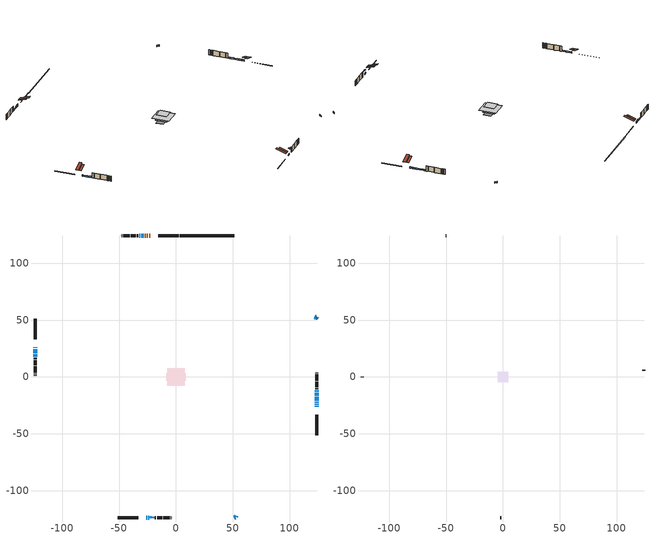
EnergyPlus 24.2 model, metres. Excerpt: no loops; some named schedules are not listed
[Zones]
conditioned space
 floor outside (Floor1 construction): -2.6,-2.6 -2.6,2.6 2.6,2.6 2.6,-2.6 z0.67
 floor adiabatic (Floor3 construction): -5.37,-5.37 -5.37,5.37 5.37,5.37 5.37,-5.37 z0.67
 floor adiabatic (AdiabaticFloorConstruction): -7.72,-7.72 -7.72,7.72 7.72,7.72 7.72,-7.72 z3.11
 floor foundation (Slab1 construction): -8.65,-3.34 -8.65,3.34 8.65,3.34 8.65,-3.34 z0
 wall outside (RimJoist1 construction): 2.49,124 -15.72,124 / -51.36,-124 -33.15,-124 / -124,51.36 -124,33.15 / 124,-51.36 124,-33.15 z0.67:0.97
 wall outside (AdiabaticWallConstruction 1): -22.85,124 -23.71,124 / -24.64,124 -25.55,124 / -26.48,124 -27.49,124 z0.67:2.7
 wall outside (AdiabaticWallConstruction): -124,26.02 -124,25.51 / 124,-26.02 124,-25.34 / -28.42,124 -30.41,124 / -26.02,-124 -25.34,-124 / -124,24.59 -124,20.93 / 124,-24.41 124,-23.62 / 124,-22.7 124,-21.62 / 51.36,-124 51.92,-123.44 / 124,51.36 123.44,51.92 / -31.34,124 -32.26,124 / 124,-20.7 124,-17.3 / -24.41,-124 -23.62,-124 / -124,20 -124,17.83 / 124,-16.37 124,-13.85 / 52.57,-122.79 53.13,-122.23 / 122.79,52.57 122.23,53.13 / 124,-12.92 124,-11.85 z0.67:1.89
 wall outside (Wall1 construction): -33.18,124 -34.35,124 / -18.76,-124 -17.6,-124 / -124,16.9 -124,15.74 / 124,-10.92 124,-9.76 z0.67:5.55
 wall outside (Wall2 construction): -35.28,124 -39.81,124 / -16.67,-124 -12.13,-124 / -124,14.81 -124,10.27 / 124,-8.83 124,-4.3 z0.67:5.55
 wall outside (Wall3 construction): -40.74,124 -46.39,124 / -11.2,-124 -5.55,-124 / -124,9.34 -124,3.69 / 124,-3.37 124,2.29 z0.67:5.55
 wall outside (Wall4 construction): -47.32,124 -47.7,124 / -4.62,-124 -4.24,-124 / -124,2.76 -124,2.38 / 124,3.21 124,3.59 z0.67:5.55
 wall outside (Wall5 construction): -48.63,124 -48.8,124 / -3.31,-124 -3.14,-124 / -124,1.45 -124,1.28 / 124,4.52 124,4.69 z0.67:5.55
 wall foundation (FoundationWall1 construction): 51.36,124 3.42,124 z0:0.67
 window (WindowConstruction 15): -124,26.02 -124,25.51 z0.67:1.89
 window (WindowConstruction 4): 124,-26.02 124,-25.34 z0.67:1.89
 window (WindowConstruction 5): -28.42,124 -30.41,124 z0.67:1.89
 window (WindowConstruction 6): -26.02,-124 -25.34,-124 z0.67:1.89
 window (WindowConstruction 7): -124,24.58 -124,20.93 z0.67:1.89
 window (WindowConstruction 8): 124,-24.41 124,-23.63 z0.67:1.89
 window (WindowConstruction 9): 124,-22.7 124,-21.63 z0.67:1.89
 window (WindowConstruction 10): 51.36,-124 51.92,-123.44 z0.67:1.89
 window (WindowConstruction 11): 124,51.36 123.44,51.92 z0.67:1.89
 window (WindowConstruction 12): -31.34,124 -32.26,124 z0.67:1.89
 window (WindowConstruction 16): 124,-20.7 124,-17.3 z0.67:1.89
 window (WindowConstruction 13): -24.41,-124 -23.63,-124 z0.67:1.89
 window (WindowConstruction 14): -124,20 -124,17.83 z0.67:1.89
 window (WindowConstruction): 124,-16.37 124,-13.85 z0.67:1.89
 window (WindowConstruction 1): 52.57,-122.79 53.13,-122.23 z0.67:1.89
 window (WindowConstruction 2): 122.79,52.57 122.23,53.13 z0.67:1.89
 window (WindowConstruction 3): 124,-12.92 124,-11.85 z0.67:1.89
 door (Door): -22.85,124 -23.71,124 z0.67:2.7
 door (Door 1): -24.64,124 -25.55,124 z0.67:2.7
 door (Door 2): -26.48,124 -27.49,124 z0.67:2.7
 ceiling adiabatic (AdiabaticFloorConstruction): 7.72,-7.72 7.72,7.72 -7.72,7.72 -7.72,-7.72 z3.11
 roof outside (Roof2 construction): -21.92,124,5.55 -21.92,116.56,8.03 -19.96,116.56,8.03 -19.96,124,5.55; -26.95,-124,5.55 -26.95,-116.56,8.03 -28.91,-116.56,8.03 -28.91,-124,5.55; -124,26.95,5.55 -116.56,26.95,8.03 -116.56,28.91,8.03 -124,28.91,5.55; 124,-26.95,5.55 116.56,-26.95,8.03 116.56,-28.91,8.03 124,-28.91,5.55
 roof outside (AdiabaticRoofConstruction): -21.48,-124,5.55 -21.48,-122.84,5.93 -22.7,-122.84,5.93 -22.7,-124,5.55; -19.69,-124,5.55 -19.69,-123.18,5.82 -20.55,-123.18,5.82 -20.55,-124,5.55
 skylight (SkylightConstruction): -21.48,-124,5.55 -21.48,-122.84,5.93 -22.7,-122.84,5.93 -22.7,-124,5.55
 skylight (SkylightConstruction 1): -19.69,-124,5.55 -19.69,-123.18,5.82 -20.55,-123.18,5.82 -20.55,-124,5.55
attic - vented
 floor to conditioned space (Floor2 construction Reversed): -4.64,-4.64 -4.64,4.64 4.64,4.64 4.64,-4.64 z5.55
 wall outside (Wall6 construction): -49.73,124 -50.43,124 / -2.21,-124 -1.51,-124 / -124,0.35 -124,-0.35 / 124,5.62 124,6.33 z0.67:5.55
 roof outside (Roof1 construction): -19.04,124,5.55 -19.04,114.96,8.56 -16.65,114.96,8.56 -16.65,124,5.55; -29.84,-124,5.55 -29.84,-114.96,8.56 -32.22,-114.96,8.56 -32.22,-124,5.55; -124,29.84,5.55 -114.96,29.84,8.56 -114.96,32.22,8.56 -124,32.22,5.55; 124,-29.84,5.55 114.96,-29.84,8.56 114.96,-32.22,8.56 124,-32.22,5.55
[Building]
Building 1: Terrain=Suburbs
[Site:Location]
Summerland CS_BC: Latitude {deg}=49.56; Longitude {deg}=-119.65; Time Zone {hr}=-8; Elevation {m}=454; Keep Site Location Information=Yes
[Site:GroundTemperature:Shallow]
5.06956, 3.19416, 3.04397, 3.93394, 7.50669, 11.0628, 14.1458, 16.0987, 16.2646, 14.6762, 11.6719, 8.22487
[Site:WaterMainsTemperature]
Calculation Method=Schedule; Temperature Schedule=mains temperature schedule
[Material] Roughness=Rough; Thermal Absorptance=0.9
Name | Thickness {m} | Conductivity {W/m-K} | Density {kg/m3} | Specific Heat {J/kg-K} | Solar Absorptance | Visible Absorptance
asphalt or fiberglass shingles | 0.00635 | 0.162714 | 1121.4 | 1465.45 | 0.4 | 0.4
asphalt or fiberglass shingles 1 | 0.00635 | 0.162714 | 1121.4 | 1465.45 | 0.7 | 0.7
ceiling loosefill ins | 0.169333 | 0.0480833 | 16.02 | 1046.75 | 0.7 | 0.7
ceiling stud and cavity | 0.1397 | 0.445707 | 65.682 | 1177.47 | 0.7 | 0.7
concrete 4.0 in. | 0.1016 | 1.803125 | 2242.8 | 837.4 | 0.7 | 0.7
concrete 8.0 in. | 0.2032 | 1.803125 | 2242.8 | 837.4 | 0.7 | 0.7
door material | 0.04445 | 0.0451087 | 512.64 | 1214.23 | 0.7 | 0.7
door material 1 | 0.04445 | 0.053851 | 512.64 | 1214.23 | 0.7 | 0.7
exterior vertical ins | 0.0299498 | 0.029427 | 32.04 | 1214.23 | 0.7 | 0.7
floor covering | 0.0127 | 0.0433444 | 54.468 | 1339.84 | 0.6 | 0.6
floor covering 1 | 0.0127 | 9.015625 | 54.468 | 1339.84 | 0.6 | 0.6
floor rigid ins; rim joist rigid ins; roof rigid ins; wall rigid ins | 0.051816 | 0.029427 | 32.04 | 1214.23 | 0.7 | 0.7
floor rigid ins 1; roof rigid ins 1; wall rigid ins 1 | 0.512978 | 0.029427 | 32.04 | 1214.23 | 0.7 | 0.7
floor stud and cavity | 0.1397 | 0.094203 | 92.3553 | 1139.71 | 0.7 | 0.7
floor stud and cavity 1 | 0.0889 | 0.340671 | 50.32683 | 1063.81 | 0.7 | 0.7
floor stud and cavity 2 | 0.1397 | 1.75129 | 37.0049 | 1207.88 | 0.7 | 0.7
furniture material conditioned space 1 | 0.1524 | 0.115458 | 640.8 | 1214.23 | 0.6 | 0.6
gypsum board | 0.0127 | 0.160291 | 801 | 837.4 | 0.6 | 0.6
gypsum board 1 | 0.0127 | 0.160291 | 801 | 837.4 | 0.7 | 0.7
osb sheathing 0.5 in. | 0.0127 | 0.115458 | 512.64 | 1214.23 | 0.7 | 0.7
osb sheathing 0.75 in. | 0.01905 | 0.115458 | 512.64 | 1214.23 | 0.7 | 0.7
osb sheathing 2.0 in. | 0.0508 | 0.115458 | 512.64 | 1214.23 | 0.7 | 0.7
rim joist stud and cavity | 0.0508 | 0.0449671 | 125.044 | 1163.47 | 0.6 | 0.6
roof stud and cavity | 0.2032 | 0.17001 | 78.34581 | 1123.46 | 0.7 | 0.7
roof stud and cavity 1 | 0.18415 | 1.78685 | 37.0049 | 1207.88 | 0.6 | 0.6
slab rigid ins | 0.0326441 | 0.029427 | 32.04 | 1214.23 | 0.7 | 0.7
wall stud and cavity | 0.1397 | 0.245635 | 139.0536 | 1170.24 | 0.7 | 0.7
wall stud and cavity 1 | 0.1397 | 0.231312 | 139.0536 | 1170.24 | 0.7 | 0.7
wall stud and cavity 2 | 0.1397 | 0.232668 | 139.0536 | 1170.24 | 0.7 | 0.7
wall stud and cavity 3 | 0.1397 | 0.666759 | 139.0536 | 1170.24 | 0.7 | 0.7
wall stud and cavity 4 | 0.1397 | 0.0774032 | 139.0536 | 1170.24 | 0.7 | 0.7
wall stud and cavity 5 | 0.0889 | 6.9971 | 50.32683 | 1063.81 | 0.6 | 0.6
wall stud and cavity 6 | 0.0889 | 0.380278 | 52.3479 | 1209.89 | 0.7 | 0.7
wall stud and cavity 7 | 0.0889 | 0.391764 | 83.0341 | 1211.67 | 0.7 | 0.7
wood siding | 0.0254 | 0.102417 | 544.68 | 1172.36 | 0.4 | 0.4
wood siding 1 | 0.00254 | 0.102417 | 544.68 | 1172.36 | 0.4 | 0.4
wood siding 2; wood siding 3; wood siding 4 | 0.0254 | 0.102417 | 544.68 | 1172.36 | 0.7 | 0.7
[WindowMaterial:SimpleGlazingSystem]
Name | U-Factor {W/m2-K} | Solar Heat Gain Coefficient
SkylightMaterial | 2.62375 | 0.6661
SkylightMaterial 1 | 2.64368 | 0.6208
WindowMaterial | 2.91792 | 0.59
WindowMaterial 1 | 2.94461 | 0.64
WindowMaterial 2 | 2.92644 | 0.66
WindowMaterial 3 | 2.95142 | 0.64
WindowMaterial 4 | 2.93609 | 0.65
WindowMaterial 5 | 2.87818 | 0.7
WindowMaterial 6 | 2.97868 | 0.61
WindowMaterial 7 | 2.89578 | 0.69
WindowMaterial 8 | 3.95984 | 0.6
WindowMaterial 9 | 3.56238 | 0.66
[Construction]
AdiabaticFloorConstruction: floor stud and cavity 2, floor rigid ins 1, osb sheathing 0.75 in., floor covering
AdiabaticRoofConstruction: asphalt or fiberglass shingles 1, roof rigid ins 1, osb sheathing 0.75 in., roof stud and cavity 1
AdiabaticWallConstruction: wood siding 3, wall rigid ins 1, wall stud and cavity 6, gypsum board
AdiabaticWallConstruction 1: wood siding 4, wall rigid ins 1, wall stud and cavity 6, gypsum board
Door; Door 2: door material
Door 1: door material 1
Floor1 construction: floor stud and cavity, floor rigid ins, osb sheathing 0.75 in., floor covering
Floor2 construction Reversed: gypsum board, ceiling stud and cavity, ceiling loosefill ins
Floor3 construction: floor stud and cavity 1, floor covering 1
FoundationWall1 construction: concrete 8.0 in., gypsum board 1
furniture construction conditioned space 1: furniture material conditioned space 1
PartitionWallConstruction: gypsum board, wall stud and cavity 7, gypsum board
RimJoist1 construction: wood siding 2, rim joist rigid ins, osb sheathing 2.0 in., rim joist stud and cavity
Roof1 construction: asphalt or fiberglass shingles
Roof2 construction: asphalt or fiberglass shingles, roof rigid ins, osb sheathing 0.75 in., roof stud and cavity, gypsum board
SkylightConstruction: SkylightMaterial
SkylightConstruction 1: SkylightMaterial 1
Slab1 construction: slab rigid ins, concrete 4.0 in.
Wall1 construction: wood siding, wall rigid ins, osb sheathing 0.5 in., wall stud and cavity, gypsum board
Wall2 construction: wood siding, wall rigid ins, osb sheathing 0.5 in., wall stud and cavity 1, gypsum board
Wall3 construction: wood siding, wall rigid ins, osb sheathing 0.5 in., wall stud and cavity 2, gypsum board
Wall4 construction: wood siding, wall rigid ins, osb sheathing 0.5 in., wall stud and cavity 3, gypsum board
Wall5 construction: wood siding, osb sheathing 0.5 in., wall stud and cavity 4, gypsum board
Wall6 construction: wood siding 1, wall stud and cavity 5
WindowConstruction: WindowMaterial
WindowConstruction 1; WindowConstruction 10; WindowConstruction 11; WindowConstruction 13; WindowConstruction 2; WindowConstruction 8: WindowMaterial 1
WindowConstruction 12: WindowMaterial 6
WindowConstruction 14: WindowMaterial 7
WindowConstruction 15: WindowMaterial 8
WindowConstruction 16: WindowMaterial 9
WindowConstruction 3; WindowConstruction 9: WindowMaterial 2
WindowConstruction 4; WindowConstruction 6: WindowMaterial 3
WindowConstruction 5: WindowMaterial 4
WindowConstruction 7: WindowMaterial 5
[Zone] Multiplier=1; Part of Total Floor Area=Yes
Name | Volume {m3}
attic - vented | 43.731
conditioned space | 727.7
[Space]
Name | Zone | Volume {m3}
attic - vented 1 | attic - vented | 43.731
conditioned space 1 | conditioned space | 727.7
[ZoneInfiltration:EffectiveLeakageArea]
infil attic - vented 1: Zone or Space=attic - vented 1; Schedule=Always On Discrete; Effective Air Leakage Area {cm2}=4131.38; Stack Coefficient=0.000548718; Wind Coefficient=1.58269e-05
[ZoneMixing]
whole house fan mix: Zone or Space=attic - vented; Schedule=Always On Continuous; Design Flow Rate Calculation Method=Flow/Zone; Design Flow Rate {m3/s}=0; Source Zone or Space=conditioned space
[SurfaceProperty:ExposedFoundationPerimeter]
Slab1: Exposed Perimeter Calculation Method=TotalExposedPerimeter; Total Exposed Perimeter {m}=47.946
[InternalMass] Zone or ZoneList=conditioned space; Space or SpaceList=conditioned space 1
Name | Construction | Surface Area {m2}
furniture mass conditioned space 1 | furniture construction conditioned space 1 | 198.616
partition wall mass | PartitionWallConstruction | 381
[Lights]
interior lighting: Zone or ZoneList or Space or SpaceList=conditioned space 1; Schedule=interior lighting schedule; Design Level Calculation Method=LightingLevel; Lighting Level {W}=343.2; Return Air Fraction=0; Fraction Radiant=0.6; Fraction Visible=0.2; Fraction Replaceable=1
[People]
occupants: Zone or ZoneList or Space or SpaceList=conditioned space 1; Number of People Schedule=occupants schedule; Number of People Calculation Method=People; Number of People=3; Fraction Radiant=0.314171; Sensible Heat Fraction=0.56303; Activity Level Schedule=occupants activity schedule; Carbon Dioxide Generation Rate {m3/s-W}=0; Enable ASHRAE 55 Comfort Warnings=No; Mean Radiant Temperature Calculation Type=EnclosureAveraged
[ElectricEquipment] Zone or ZoneList or Space or SpaceList=conditioned space 1; Design Level Calculation Method=EquipmentLevel
Name | Schedule | Design Level {W} | Fraction Latent | Fraction Radiant | Fraction Lost
clothes dryer | clothes dryer schedule | 140.772 | 0.015 | 0.081 | 0.85
clothes washer | clothes washer schedule | 32.1985 | 0.03 | 0.162 | 0.7
cooking range | cooking range schedule | 215.147 | 0.08 | 0.432 | 0.2
dishwasher | dishwasher schedule | 66.8632 | 0.3 | 0.18 | 0.4
fridge | fridge schedule | 72.9452 | 0 | 0.6 | 0
mech vent bath fan 0 | mech vent bath fan 0 schedule | 50.2 | 0 | 0 | 1
mech vent bath fan 1 | mech vent bath fan 1 schedule | 50.2 | 0 | 0 | 1
mech vent house fan | mech vent house fan schedule | 0 | 0 | 0 | 1
mech vent house fan cfis | mech vent house fan cfis schedule | 0 | 0 | 0 | 0
mech vent range fan 0 | mech vent range fan 0 schedule | 57 | 0 | 0 | 1
misc plug loads | misc plug loads schedule | 494.7 | 0.045 | 0.513 | 0.1
whole house fan | Always On Discrete | 0 | 0 | 0 | 1
[OtherEquipment] Zone or ZoneList or Space or SpaceList=conditioned space 1; Design Level Calculation Method=EquipmentLevel
Name | Fuel Type | Schedule | Design Level {W} | Fraction Latent | Fraction Radiant | Fraction Lost
clothes dryer 1 | Electricity | clothes dryer schedule | 0 | 0.015 | 0.081 | 0.85
cooking range 1 | Electricity | cooking range schedule | 0 | 0.08 | 0.432 | 0.2
general water use latent | None | general water use schedule | 62.594 | 1 | 0 | 0
general water use sensible | None | general water use schedule | -61.6891 | 0 | 0.6 | 0
mech vent house fan latent load | None | Always On Discrete | 0 | 1 | 0 | 0
mech vent house fan sensible load | None | Always On Discrete | 0 | 0 | 0 | 0
water heater energy adjustment1 | NaturalGas | Always On Discrete | 0.01 | 0 | 0 | 1
[ZoneInfiltration:DesignFlowRate] Zone or ZoneList or Space or SpaceList=conditioned space 1; Schedule=Always On Discrete; Design Flow Rate Calculation Method=Flow/Zone; Design Flow Rate {m3/s}=0
infil flow; natural vent flow; whole house fan flow
[Foundation:Kiva]
Foundation Kiva 1: Initial Indoor Air Temperature {C}=18; Wall Height Above Grade {m}=0.670011; Wall Depth Below Slab {m}=0.2032; Custom Block Material Name 1=exterior vertical ins; Custom Block Depth 1 {m}=0.670011; Custom Block X Position 1 {m}=0.2159; Custom Block Z Position 1 {m}=0
[Foundation:Kiva:Settings]
Soil Conductivity {W/m-K}=0.849921; Soil Density {kg/m3}=1842.3; Soil Specific Heat {J/kg-K}=418.7; Ground Solar Absorptivity=0.9; Ground Thermal Absorptivity=0.9; Ground Surface Roughness {m}=0.03; Far-Field Width {m}=40; Deep-Ground Boundary Condition=ZeroFlux; Deep-Ground Depth {m}=40; Minimum Cell Dimension {m}=0.2; Maximum Cell Growth Coefficient=3; Simulation Timestep=Timestep
[Exterior:Lights]
exterior lighting: Schedule=exterior lighting schedule; Design Level {W}=75.6
[Schedule:Constant]
Name | Hourly Value
Always On Continuous; mech vent house fan schedule; mech vent house fan cfis schedule; Always On Discrete | 1
occupants activity schedule | 117.228
fridge schedule | 0
[Schedule:Week:Daily]
interior lighting schedule Week Rule - Jan1-Jan27: interior lighting schedule day, interior lighting schedule day, interior lighting schedule day, interior lighting schedule day, interior lighting schedule day, interior lighting schedule day, interior lighting schedule day, interior lighting schedule default day, interior lighting schedule default day, interior lighting schedule default day, interior lighting schedule default day, interior lighting schedule default day
interior lighting schedule Week Rule - Jan28-Feb3: interior lighting schedule day, interior lighting schedule day, interior lighting schedule day, interior lighting schedule day, interior lighting schedule day 1, interior lighting schedule day 1, interior lighting schedule day 1, interior lighting schedule default day, interior lighting schedule default day, interior lighting schedule default day, interior lighting schedule default day, interior lighting schedule default day
interior lighting schedule Week Rule - Feb4-Feb24: interior lighting schedule day 1, interior lighting schedule day 1, interior lighting schedule day 1, interior lighting schedule day 1, interior lighting schedule day 1, interior lighting schedule day 1, interior lighting schedule day 1, interior lighting schedule default day, interior lighting schedule default day, interior lighting schedule default day, interior lighting schedule default day, interior lighting schedule default day
interior lighting schedule Week Rule - Feb25-Mar3: interior lighting schedule day 1, interior lighting schedule day 1, interior lighting schedule day 1, interior lighting schedule day 1, interior lighting schedule day 2, interior lighting schedule day 2, interior lighting schedule day 2, interior lighting schedule default day, interior lighting schedule default day, interior lighting schedule default day, interior lighting schedule default day, interior lighting schedule default day
interior lighting schedule Week Rule - Mar4-Mar31: interior lighting schedule day 2, interior lighting schedule day 2, interior lighting schedule day 2, interior lighting schedule day 2, interior lighting schedule day 2, interior lighting schedule day 2, interior lighting schedule day 2, interior lighting schedule default day, interior lighting schedule default day, interior lighting schedule default day, interior lighting schedule default day, interior lighting schedule default day
interior lighting schedule Week Rule - Apr1-Apr28: interior lighting schedule day 3, interior lighting schedule day 3, interior lighting schedule day 3, interior lighting schedule day 3, interior lighting schedule day 3, interior lighting schedule day 3, interior lighting schedule day 3, interior lighting schedule default day, interior lighting schedule default day, interior lighting schedule default day, interior lighting schedule default day, interior lighting schedule default day
interior lighting schedule Week Rule - Apr29-May5: interior lighting schedule day 3, interior lighting schedule day 3, interior lighting schedule day 4, interior lighting schedule day 4, interior lighting schedule day 4, interior lighting schedule day 4, interior lighting schedule day 4, interior lighting schedule default day, interior lighting schedule default day, interior lighting schedule default day, interior lighting schedule default day, interior lighting schedule default day
interior lighting schedule Week Rule - May6-May26: interior lighting schedule day 4, interior lighting schedule day 4, interior lighting schedule day 4, interior lighting schedule day 4, interior lighting schedule day 4, interior lighting schedule day 4, interior lighting schedule day 4, interior lighting schedule default day, interior lighting schedule default day, interior lighting schedule default day, interior lighting schedule default day, interior lighting schedule default day
interior lighting schedule Week Rule - May27-Jun2: interior lighting schedule day 4, interior lighting schedule day 4, interior lighting schedule day 4, interior lighting schedule day 4, interior lighting schedule day 4, interior lighting schedule day 5, interior lighting schedule day 5, interior lighting schedule default day, interior lighting schedule default day, interior lighting schedule default day, interior lighting schedule default day, interior lighting schedule default day
interior lighting schedule Week Rule - Jun3-Jun30: interior lighting schedule day 5, interior lighting schedule day 5, interior lighting schedule day 5, interior lighting schedule day 5, interior lighting schedule day 5, interior lighting schedule day 5, interior lighting schedule day 5, interior lighting schedule default day, interior lighting schedule default day, interior lighting schedule default day, interior lighting schedule default day, interior lighting schedule default day
interior lighting schedule Week Rule - Jul1-Jul28: interior lighting schedule day 6, interior lighting schedule day 6, interior lighting schedule day 6, interior lighting schedule day 6, interior lighting schedule day 6, interior lighting schedule day 6, interior lighting schedule day 6, interior lighting schedule default day, interior lighting schedule default day, interior lighting schedule default day, interior lighting schedule default day, interior lighting schedule default day
interior lighting schedule Week Rule - Jul29-Aug4: interior lighting schedule day 6, interior lighting schedule day 6, interior lighting schedule day 6, interior lighting schedule day 7, interior lighting schedule day 7, interior lighting schedule day 7, interior lighting schedule day 7, interior lighting schedule default day, interior lighting schedule default day, interior lighting schedule default day, interior lighting schedule default day, interior lighting schedule default day
interior lighting schedule Week Rule - Aug5-Aug25: interior lighting schedule day 7, interior lighting schedule day 7, interior lighting schedule day 7, interior lighting schedule day 7, interior lighting schedule day 7, interior lighting schedule day 7, interior lighting schedule day 7, interior lighting schedule default day, interior lighting schedule default day, interior lighting schedule default day, interior lighting schedule default day, interior lighting schedule default day
interior lighting schedule Week Rule - Aug26-Sep1: interior lighting schedule day 7, interior lighting schedule day 7, interior lighting schedule day 7, interior lighting schedule day 7, interior lighting schedule day 7, interior lighting schedule day 7, interior lighting schedule day 8, interior lighting schedule default day, interior lighting schedule default day, interior lighting schedule default day, interior lighting schedule default day, interior lighting schedule default day
interior lighting schedule Week Rule - Sep2-Sep29: interior lighting schedule day 8, interior lighting schedule day 8, interior lighting schedule day 8, interior lighting schedule day 8, interior lighting schedule day 8, interior lighting schedule day 8, interior lighting schedule day 8, interior lighting schedule default day, interior lighting schedule default day, interior lighting schedule default day, interior lighting schedule default day, interior lighting schedule default day
interior lighting schedule Week Rule - Sep30-Oct6: interior lighting schedule day 8, interior lighting schedule day 9, interior lighting schedule day 9, interior lighting schedule day 9, interior lighting schedule day 9, interior lighting schedule day 9, interior lighting schedule day 9, interior lighting schedule default day, interior lighting schedule default day, interior lighting schedule default day, interior lighting schedule default day, interior lighting schedule default day
interior lighting schedule Week Rule - Oct7-Oct27: interior lighting schedule day 9, interior lighting schedule day 9, interior lighting schedule day 9, interior lighting schedule day 9, interior lighting schedule day 9, interior lighting schedule day 9, interior lighting schedule day 9, interior lighting schedule default day, interior lighting schedule default day, interior lighting schedule default day, interior lighting schedule default day, interior lighting schedule default day
interior lighting schedule Week Rule - Oct28-Nov3: interior lighting schedule day 9, interior lighting schedule day 9, interior lighting schedule day 9, interior lighting schedule day 9, interior lighting schedule day 10, interior lighting schedule day 10, interior lighting schedule day 10, interior lighting schedule default day, interior lighting schedule default day, interior lighting schedule default day, interior lighting schedule default day, interior lighting schedule default day
interior lighting schedule Week Rule - Nov4-Nov24: interior lighting schedule day 10, interior lighting schedule day 10, interior lighting schedule day 10, interior lighting schedule day 10, interior lighting schedule day 10, interior lighting schedule day 10, interior lighting schedule day 10, interior lighting schedule default day, interior lighting schedule default day, interior lighting schedule default day, interior lighting schedule default day, interior lighting schedule default day
interior lighting schedule Week Rule - Nov25-Dec1: interior lighting schedule day 10, interior lighting schedule day 10, interior lighting schedule day 10, interior lighting schedule day 10, interior lighting schedule day 10, interior lighting schedule day 10, interior lighting schedule day 11, interior lighting schedule default day, interior lighting schedule default day, interior lighting schedule default day, interior lighting schedule default day, interior lighting schedule default day
interior lighting schedule Week Rule - Dec2-Dec31: interior lighting schedule day 11, interior lighting schedule day 11, interior lighting schedule day 11, interior lighting schedule day 11, interior lighting schedule day 11, interior lighting schedule day 11, interior lighting schedule day 11, interior lighting schedule default day, interior lighting schedule default day, interior lighting schedule default day, interior lighting schedule default day, interior lighting schedule default day
occupants schedule Week Rule - Jan1-Dec31: occupants schedule day, occupants schedule day, occupants schedule day, occupants schedule day, occupants schedule day, occupants schedule day, occupants schedule day, occupants schedule default day, occupants schedule default day, occupants schedule default day, occupants schedule default day, occupants schedule default day
clothes dryer schedule Week Rule - Jan1-Dec31: clothes dryer schedule day, clothes dryer schedule day, clothes dryer schedule day, clothes dryer schedule day, clothes dryer schedule day, clothes dryer schedule day, clothes dryer schedule day, clothes dryer schedule default day, clothes dryer schedule default day, clothes dryer schedule default day, clothes dryer schedule default day, clothes dryer schedule default day
clothes washer schedule Week Rule - Jan1-Dec31: clothes washer schedule day, clothes washer schedule day, clothes washer schedule day, clothes washer schedule day, clothes washer schedule day, clothes washer schedule day, clothes washer schedule day, clothes washer schedule default day, clothes washer schedule default day, clothes washer schedule default day, clothes washer schedule default day, clothes washer schedule default day
cooking range schedule Week Rule - Jan1-Dec31: cooking range schedule day, cooking range schedule day, cooking range schedule day, cooking range schedule day, cooking range schedule day, cooking range schedule day, cooking range schedule day, cooking range schedule default day, cooking range schedule default day, cooking range schedule default day, cooking range schedule default day, cooking range schedule default day
dishwasher schedule Week Rule - Jan1-Dec31: dishwasher schedule day, dishwasher schedule day, dishwasher schedule day, dishwasher schedule day, dishwasher schedule day, dishwasher schedule day, dishwasher schedule day, dishwasher schedule default day, dishwasher schedule default day, dishwasher schedule default day, dishwasher schedule default day, dishwasher schedule default day
mech vent bath fan 0 schedule Week Rule - Jan1-Dec31: mech vent bath fan 0 schedule day, mech vent bath fan 0 schedule day, mech vent bath fan 0 schedule day, mech vent bath fan 0 schedule day, mech vent bath fan 0 schedule day, mech vent bath fan 0 schedule day, mech vent bath fan 0 schedule day, mech vent bath fan 0 schedule default day, mech vent bath fan 0 schedule default day, mech vent bath fan 0 schedule default day, mech vent bath fan 0 schedule default day, mech vent bath fan 0 schedule default day
mech vent bath fan 1 schedule Week Rule - Jan1-Dec31: mech vent bath fan 1 schedule day, mech vent bath fan 1 schedule day, mech vent bath fan 1 schedule day, mech vent bath fan 1 schedule day, mech vent bath fan 1 schedule day, mech vent bath fan 1 schedule day, mech vent bath fan 1 schedule day, mech vent bath fan 1 schedule default day, mech vent bath fan 1 schedule default day, mech vent bath fan 1 schedule default day, mech vent bath fan 1 schedule default day, mech vent bath fan 1 schedule default day
mech vent range fan 0 schedule Week Rule - Jan1-Dec31: mech vent range fan 0 schedule day, mech vent range fan 0 schedule day, mech vent range fan 0 schedule day, mech vent range fan 0 schedule day, mech vent range fan 0 schedule day, mech vent range fan 0 schedule day, mech vent range fan 0 schedule day, mech vent range fan 0 schedule default day, mech vent range fan 0 schedule default day, mech vent range fan 0 schedule default day, mech vent range fan 0 schedule default day, mech vent range fan 0 schedule default day
misc plug loads schedule Week Rule - Jan1-Dec31: misc plug loads schedule day, misc plug loads schedule day, misc plug loads schedule day, misc plug loads schedule day, misc plug loads schedule day, misc plug loads schedule day, misc plug loads schedule day, misc plug loads schedule default day, misc plug loads schedule default day, misc plug loads schedule default day, misc plug loads schedule default day, misc plug loads schedule default day
general water use schedule Week Rule - Jan1-Dec31: general water use schedule day, general water use schedule day, general water use schedule day, general water use schedule day, general water use schedule day, general water use schedule day, general water use schedule day, general water use schedule default day, general water use schedule default day, general water use schedule default day, general water use schedule default day, general water use schedule default day
exterior lighting schedule Week Rule - Jan1-Jan27: exterior lighting schedule day, exterior lighting schedule day, exterior lighting schedule day, exterior lighting schedule day, exterior lighting schedule day, exterior lighting schedule day, exterior lighting schedule day, exterior lighting schedule default day, exterior lighting schedule default day, exterior lighting schedule default day, exterior lighting schedule default day, exterior lighting schedule default day
exterior lighting schedule Week Rule - Jan28-Feb3: exterior lighting schedule day, exterior lighting schedule day, exterior lighting schedule day, exterior lighting schedule day, exterior lighting schedule day 1, exterior lighting schedule day 1, exterior lighting schedule day 1, exterior lighting schedule default day, exterior lighting schedule default day, exterior lighting schedule default day, exterior lighting schedule default day, exterior lighting schedule default day
exterior lighting schedule Week Rule - Feb4-Feb24: exterior lighting schedule day 1, exterior lighting schedule day 1, exterior lighting schedule day 1, exterior lighting schedule day 1, exterior lighting schedule day 1, exterior lighting schedule day 1, exterior lighting schedule day 1, exterior lighting schedule default day, exterior lighting schedule default day, exterior lighting schedule default day, exterior lighting schedule default day, exterior lighting schedule default day
exterior lighting schedule Week Rule - Feb25-Mar3: exterior lighting schedule day 1, exterior lighting schedule day 1, exterior lighting schedule day 1, exterior lighting schedule day 1, exterior lighting schedule day 2, exterior lighting schedule day 2, exterior lighting schedule day 2, exterior lighting schedule default day, exterior lighting schedule default day, exterior lighting schedule default day, exterior lighting schedule default day, exterior lighting schedule default day
exterior lighting schedule Week Rule - Mar4-Mar31: exterior lighting schedule day 2, exterior lighting schedule day 2, exterior lighting schedule day 2, exterior lighting schedule day 2, exterior lighting schedule day 2, exterior lighting schedule day 2, exterior lighting schedule day 2, exterior lighting schedule default day, exterior lighting schedule default day, exterior lighting schedule default day, exterior lighting schedule default day, exterior lighting schedule default day
exterior lighting schedule Week Rule - Apr1-Apr28: exterior lighting schedule day 3, exterior lighting schedule day 3, exterior lighting schedule day 3, exterior lighting schedule day 3, exterior lighting schedule day 3, exterior lighting schedule day 3, exterior lighting schedule day 3, exterior lighting schedule default day, exterior lighting schedule default day, exterior lighting schedule default day, exterior lighting schedule default day, exterior lighting schedule default day
exterior lighting schedule Week Rule - Apr29-May5: exterior lighting schedule day 3, exterior lighting schedule day 3, exterior lighting schedule day 4, exterior lighting schedule day 4, exterior lighting schedule day 4, exterior lighting schedule day 4, exterior lighting schedule day 4, exterior lighting schedule default day, exterior lighting schedule default day, exterior lighting schedule default day, exterior lighting schedule default day, exterior lighting schedule default day
exterior lighting schedule Week Rule - May6-May26: exterior lighting schedule day 4, exterior lighting schedule day 4, exterior lighting schedule day 4, exterior lighting schedule day 4, exterior lighting schedule day 4, exterior lighting schedule day 4, exterior lighting schedule day 4, exterior lighting schedule default day, exterior lighting schedule default day, exterior lighting schedule default day, exterior lighting schedule default day, exterior lighting schedule default day
exterior lighting schedule Week Rule - May27-Jun2: exterior lighting schedule day 4, exterior lighting schedule day 4, exterior lighting schedule day 4, exterior lighting schedule day 4, exterior lighting schedule day 4, exterior lighting schedule day 5, exterior lighting schedule day 5, exterior lighting schedule default day, exterior lighting schedule default day, exterior lighting schedule default day, exterior lighting schedule default day, exterior lighting schedule default day
[Schedule:Year]
interior lighting schedule: interior lighting schedule Week Rule - Jan1-Jan27, 1, 1, 1, 27, interior lighting schedule Week Rule - Jan28-Feb3, 1, 28, 2, 3, interior lighting schedule Week Rule - Feb4-Feb24, 2, 4, 2, 24, interior lighting schedule Week Rule - Feb25-Mar3, 2, 25, 3, 3, interior lighting schedule Week Rule - Mar4-Mar31, 3, 4, 3, 31, interior lighting schedule Week Rule - Apr1-Apr28, 4, 1, 4, 28, interior lighting schedule Week Rule - Apr29-May5, 4, 29, 5, 5, interior lighting schedule Week Rule - May6-May26, 5, 6, 5, 26, interior lighting schedule Week Rule - May27-Jun2, 5, 27, 6, 2, interior lighting schedule Week Rule - Jun3-Jun30, 6, 3, 6, 30, interior lighting schedule Week Rule - Jul1-Jul28, 7, 1, 7, 28, interior lighting schedule Week Rule - Jul29-Aug4, 7, 29, 8, 4, interior lighting schedule Week Rule - Aug5-Aug25, 8, 5, 8, 25, interior lighting schedule Week Rule - Aug26-Sep1, 8, 26, 9, 1, interior lighting schedule Week Rule - Sep2-Sep29, 9, 2, 9, 29, interior lighting schedule Week Rule - Sep30-Oct6, 9, 30, 10, 6, interior lighting schedule Week Rule - Oct7-Oct27, 10, 7, 10, 27, interior lighting schedule Week Rule - Oct28-Nov3, 10, 28, 11, 3, interior lighting schedule Week Rule - Nov4-Nov24, 11, 4, 11, 24, interior lighting schedule Week Rule - Nov25-Dec1, 11, 25, 12, 1, interior lighting schedule Week Rule - Dec2-Dec31, 12, 2, 12, 31
occupants schedule: occupants schedule Week Rule - Jan1-Dec31, 1, 1, 12, 31
clothes dryer schedule: clothes dryer schedule Week Rule - Jan1-Dec31, 1, 1, 12, 31
clothes washer schedule: clothes washer schedule Week Rule - Jan1-Dec31, 1, 1, 12, 31
cooking range schedule: cooking range schedule Week Rule - Jan1-Dec31, 1, 1, 12, 31
dishwasher schedule: dishwasher schedule Week Rule - Jan1-Dec31, 1, 1, 12, 31
mech vent bath fan 0 schedule: mech vent bath fan 0 schedule Week Rule - Jan1-Dec31, 1, 1, 12, 31
mech vent bath fan 1 schedule: mech vent bath fan 1 schedule Week Rule - Jan1-Dec31, 1, 1, 12, 31
mech vent range fan 0 schedule: mech vent range fan 0 schedule Week Rule - Jan1-Dec31, 1, 1, 12, 31
misc plug loads schedule: misc plug loads schedule Week Rule - Jan1-Dec31, 1, 1, 12, 31
general water use schedule: general water use schedule Week Rule - Jan1-Dec31, 1, 1, 12, 31
exterior lighting schedule: exterior lighting schedule Week Rule - Jan1-Jan27, 1, 1, 1, 27, exterior lighting schedule Week Rule - Jan28-Feb3, 1, 28, 2, 3, exterior lighting schedule Week Rule - Feb4-Feb24, 2, 4, 2, 24, exterior lighting schedule Week Rule - Feb25-Mar3, 2, 25, 3, 3, exterior lighting schedule Week Rule - Mar4-Mar31, 3, 4, 3, 31, exterior lighting schedule Week Rule - Apr1-Apr28, 4, 1, 4, 28, exterior lighting schedule Week Rule - Apr29-May5, 4, 29, 5, 5, exterior lighting schedule Week Rule - May6-May26, 5, 6, 5, 26, exterior lighting schedule Week Rule - May27-Jun2, 5, 27, 6, 2, exterior lighting schedule Week Rule - Jun3-Jun30, 6, 3, 6, 30, exterior lighting schedule Week Rule - Jul1-Jul28, 7, 1, 7, 28, exterior lighting schedule Week Rule - Jul29-Aug4, 7, 29, 8, 4, exterior lighting schedule Week Rule - Aug5-Aug25, 8, 5, 8, 25, exterior lighting schedule Week Rule - Aug26-Sep1, 8, 26, 9, 1, exterior lighting schedule Week Rule - Sep2-Sep29, 9, 2, 9, 29, exterior lighting schedule Week Rule - Sep30-Oct6, 9, 30, 10, 6, exterior lighting schedule Week Rule - Oct7-Oct27, 10, 7, 10, 27, exterior lighting schedule Week Rule - Oct28-Nov3, 10, 28, 11, 3, exterior lighting schedule Week Rule - Nov4-Nov24, 11, 4, 11, 24, exterior lighting schedule Week Rule - Nov25-Dec1, 11, 25, 12, 1, exterior lighting schedule Week Rule - Dec2-Dec31, 12, 2, 12, 31
[Schedule:Compact]
mains temperature schedule: Through: 01/01, For: AllDays, Until: 24:00, 8.8, Through: 01/02, For: AllDays, Until: 24:00, 8.73556, Through: 01/03, For: AllDays, Until: 24:00, 8.67222, Through: 01/04, For: AllDays, Until: 24:00, 8.61, Through: 01/05, For: AllDays, Until: 24:00, 8.54889, Through: 01/06, For: AllDays, Until: 24:00, 8.48944, Through: 01/07, For: AllDays, Until: 24:00, 8.43111, Through: 01/08, For: AllDays, Until: 24:00, 8.37389, Through: 01/09, For: AllDays, Until: 24:00, 8.31778, Through: 01/10, For: AllDays, Until: 24:00, 8.26333, Through: 01/11, For: AllDays, Until: 24:00, 8.21056, Through: 01/12, For: AllDays, Until: 24:00, 8.15889, Through: 01/13, For: AllDays, Until: 24:00, 8.10833, Through: 01/14, For: AllDays, Until: 24:00, 8.05944, Through: 01/15, For: AllDays, Until: 24:00, 8.01167, Through: 01/16, For: AllDays, Until: 24:00, 7.96556, Through: 01/17, For: AllDays, Until: 24:00, 7.92111, Through: 01/18, For: AllDays, Until: 24:00, 7.87778, Through: 01/19, For: AllDays, Until: 24:00, 7.83611, Through: 01/20, For: AllDays, Until: 24:00, 7.79556, Through: 01/21, For: AllDays, Until: 24:00, 7.75722, Through: 01/22, For: AllDays, Until: 24:00, 7.71944, Through: 01/23, For: AllDays, Until: 24:00, 7.68389, Through: 01/24, For: AllDays, Until: 24:00, 7.64944, Through: 01/25, For: AllDays, Until: 24:00, 7.61667, Through: 01/26, For: AllDays, Until: 24:00, 7.58556, Through: 01/27, For: AllDays, Until: 24:00, 7.55611, Through: 01/28, For: AllDays, Until: 24:00, 7.52778, Through: 01/29, For: AllDays, Until: 24:00, 7.50167, Through: 01/30, For: AllDays, Until: 24:00, 7.47667, Through: 01/31, For: AllDays, Until: 24:00, 7.45333, Through: 02/01, For: AllDays, Until: 24:00, 7.43111, Through: 02/02, For: AllDays, Until: 24:00, 7.41111, Through: 02/03, For: AllDays, Until: 24:00, 7.39278, Through: 02/04, For: AllDays, Until: 24:00, 7.37556, Through: 02/05, For: AllDays, Until: 24:00, 7.36, Through: 02/06, For: AllDays, Until: 24:00, 7.34667, Through: 02/07, For: AllDays, Until: 24:00, 7.33444, Through: 02/08, For: AllDays, Until: 24:00, 7.32389, Through: 02/09, For: AllDays, Until: 24:00, 7.315, Through: 02/10, For: AllDays, Until: 24:00, 7.30778, Through: 02/11, For: AllDays, Until: 24:00, 7.30222, Through: 02/12, For: AllDays, Until: 24:00, 7.29833, Through: 02/13, For: AllDays, Until: 24:00, 7.29611, Through: 02/14, For: AllDays, Until: 24:00, 7.29556, Through: 02/15, For: AllDays, Until: 24:00, 7.29611, Through: 02/16, For: AllDays, Until: 24:00, 7.29889, Through: 02/17, For: AllDays, Until: 24:00, 7.30278, Through: 02/18, For: AllDays, Until: 24:00, 7.30889, Through: 02/19, For: AllDays, Until: 24:00, 7.31667, Through: 02/20, For: AllDays, Until: 24:00, 7.32556, Through: 02/21, For: AllDays, Until: 24:00, 7.33611, Through: 02/22, For: AllDays, Until: 24:00, 7.34889, Through: 02/23, For: AllDays, Until: 24:00, 7.36278, Through: 02/24, For: AllDays, Until: 24:00, 7.37833, Through: 02/25, For: AllDays, Until: 24:00, 7.39556, Through: 02/26, For: AllDays, Until: 24:00, 7.41444, Through: 02/27, For: AllDays, Until: 24:00, 7.43444, Through: 02/28, For: AllDays, Until: 24:00, 7.45667, Through: 03/01, For: AllDays, Until: 24:00, 7.48056, Through: 03/02, For: AllDays, Until: 24:00, 7.50556, Through: 03/03, For: AllDays, Until: 24:00, 7.53222, Through: 03/04, For: AllDays, Until: 24:00, 7.56056, Through: 03/05, For: AllDays, Until: 24:00, 7.59056, Through: 03/06, For: AllDays, Until: 24:00, 7.62222, Through: 03/07, For: AllDays, Until: 24:00, 7.655, Through: 03/08, For: AllDays, Until: 24:00, 7.68944, Through: 03/09, For: AllDays, Until: 24:00, 7.72556, Through: 03/10, For: AllDays, Until: 24:00, 7.76333, Through: 03/11, For: AllDays, Until: 24:00, 7.80222, Through: 03/12, For: AllDays, Until: 24:00, 7.84278, Through: 03/13, For: AllDays, Until: 24:00, 7.88444, Through: 03/14, For: AllDays, Until: 24:00, 7.92833, Through: 03/15, For: AllDays, Until: 24:00, 7.97278, Through: 03/16, For: AllDays, Until: 24:00, 8.01944, Through: 03/17, For: AllDays, Until: 24:00, 8.06722, Through: 03/18, For: AllDays, Until: 24:00, 8.11611, Through: 03/19, For: AllDays, Until: 24:00, 8.16667, Through: 03/20, For: AllDays, Until: 24:00, 8.21889, Through: 03/21, For: AllDays, Until: 24:00, 8.27222, Through: 03/22, For: AllDays, Until: 24:00, 8.32667, Through: 03/23, For: AllDays, Until: 24:00, 8.38278, Through: 03/24, For: AllDays, Until: 24:00, 8.44, Through: 03/25, For: AllDays, Until: 24:00, 8.49889, Through: 03/26, For: AllDays, Until: 24:00, 8.55889, Through: 03/27, For: AllDays, Until: 24:00, 8.62, Through: 03/28, For: AllDays, Until: 24:00, 8.68222, Through: 03/29, For: AllDays, Until: 24:00, 8.74611, Through: 03/30, For: AllDays, Until: 24:00, 8.81056, Through: 03/31, For: AllDays, Until: 24:00, 8.87667, Through: 04/01, For: AllDays, Until: 24:00, 8.94389, Through: 04/02, For: AllDays, Until: 24:00, 9.01222, Through: 04/03, For: AllDays, Until: 24:00, 9.08167, Through: 04/04, For: AllDays, Until: 24:00, 9.15222, Through: 04/05, For: AllDays, Until: 24:00, 9.22389, Through: 04/06, For: AllDays, Until: 24:00, 9.29667, Through: 04/07, For: AllDays, Until: 24:00, 9.37056, Through: 04/08, For: AllDays, Until: 24:00, 9.445, Through: 04/09, For: AllDays, Until: 24:00, 9.52111, Through: 04/10, For: AllDays, Until: 24:00, 9.59778, Through: 04/11, For: AllDays, Until: 24:00, 9.67556, Through: 04/12, For: AllDays, Until: 24:00, 9.75389, Through: 04/13, For: AllDays, Until: 24:00, 9.83389, Through: 04/14, For: AllDays, Until: 24:00, 9.91389, Through: 04/15, For: AllDays, Until: 24:00, 9.99556, Through: 04/16, For: AllDays, Until: 24:00, 10.0778, Through: 04/17, For: AllDays, Until: 24:00, 10.1606, Through: 04/18, For: AllDays, Until: 24:00, 10.2444, Through: 04/19, For: AllDays, Until: 24:00, 10.3289, Through: 04/20, For: AllDays, Until: 24:00, 10.4139, Through: 04/21, For: AllDays, Until: 24:00, 10.5, Through: 04/22, For: AllDays, Until: 24:00, 10.5867, Through: 04/23, For: AllDays, Until: 24:00, 10.6739, Through: 04/24, For: AllDays, Until: 24:00, 10.7617, Through: 04/25, For: AllDays, Until: 24:00, 10.8506, Through: 04/26, For: AllDays, Until: 24:00, 10.9394, Through: 04/27, For: AllDays, Until: 24:00, 11.0294, Through: 04/28, For: AllDays, Until: 24:00, 11.1194, Through: 04/29, For: AllDays, Until: 24:00, 11.2106, Through: 04/30, For: AllDays, Until: 24:00, 11.3017, Through: 05/01, For: AllDays, Until: 24:00, 11.3933, Through: 05/02, For: AllDays, Until: 24:00, 11.485, Through: 05/03, For: AllDays, Until: 24:00, 11.5778, Through: 05/04, For: AllDays, Until: 24:00, 11.6706, Through: 05/05, For: AllDays, Until: 24:00, 11.7639, Through: 05/06, For: AllDays, Until: 24:00, 11.8572, Through: 05/07, For: AllDays, Until: 24:00, 11.9511, Through: 05/08, For: AllDays, Until: 24:00, 12.045, Through: 05/09, For: AllDays, Until: 24:00, 12.1394, Through: 05/10, For: AllDays, Until: 24:00, 12.2339, Through: 05/11, For: AllDays, Until: 24:00, 12.3283, Through: 05/12, For: AllDays, Until: 24:00, 12.4233, Through: 05/13, For: AllDays, Until: 24:00, 12.5183, Through: 05/14, For: AllDays, Until: 24:00, 12.6133, Through: 05/15, For: AllDays, Until: 24:00, 12.7083, Through: 05/16, For: AllDays, Until: 24:00, 12.8033, Through: 05/17, For: AllDays, Until: 24:00, 12.8983, Through: 05/18, For: AllDays, Until: 24:00, 12.9939, Through: 05/19, For: AllDays, Until: 24:00, 13.0889, Through: 05/20, For: AllDays, Until: 24:00, 13.1839, Through: 05/21, For: AllDays, Until: 24:00, 13.2783, Through: 05/22, For: AllDays, Until: 24:00, 13.3733, Through: 05/23, For: AllDays, Until: 24:00, 13.4678, Through: 05/24, For: AllDays, Until: 24:00, 13.5622, Through: 05/25, For: AllDays, Until: 24:00, 13.6561, Through: 05/26, For: AllDays, Until: 24:00, 13.75, Through: 05/27, For: AllDays, Until: 24:00, 13.8439, Through: 05/28, For: AllDays, Until: 24:00, 13.9372, Through: 05/29, For: AllDays, Until: 24:00, 14.03, Through: 05/30, For: AllDays, Until: 24:00, 14.1228, Through: 05/31, For: AllDays, Until: 24:00, 14.215, Through: 06/01, For: AllDays, Until: 24:00, 14.3067, Through: 06/02, For: AllDays, Until: 24:00, 14.3983, Through: 06/03, For: AllDays, Until: 24:00, 14.4889, Through: 06/04, For: AllDays, Until: 24:00, 14.5794, Through: 06/05, For: AllDays, Until: 24:00, 14.6694, Through: 06/06, For: AllDays, Until: 24:00, 14.7589, Through: 06/07, For: AllDays, Until: 24:00, 14.8478, Through: 06/08, For: AllDays, Until: 24:00, 14.9356, Through: 06/09, For: AllDays, Until: 24:00, 15.0233, Through: 06/10, For: AllDays, Until: 24:00, 15.1106, Through: 06/11, For: AllDays, Until: 24:00, 15.1967, Through: 06/12, For: AllDays, Until: 24:00, 15.2822, Through: 06/13, For: AllDays, Until: 24:00, 15.3667, Through: 06/14, For: AllDays, Until: 24:00, 15.4511, Through: 06/15, For: AllDays, Until: 24:00, 15.5344, Through: 06/16, For: AllDays, Until: 24:00, 15.6167, Through: 06/17, For: AllDays, Until: 24:00, 15.6983, Through: 06/18, For: AllDays, Until: 24:00, 15.7789, Through: 06/19, For: AllDays, Until: 24:00, 15.8589, Through: 06/20, For: AllDays, Until: 24:00, 15.9378, Through: 06/21, For: AllDays, Until: 24:00, 16.0161, Through: 06/22, For: AllDays, Until: 24:00, 16.0933, Through: 06/23, For: AllDays, Until: 24:00, 16.1694, Through: 06/24, For: AllDays, Until: 24:00, 16.2444, Through: 06/25, For: AllDays, Until: 24:00, 16.3189, Through: 06/26, For: AllDays, Until: 24:00, 16.3922, Through: 06/27, For: AllDays, Until: 24:00, 16.4639, Through: 06/28, For: AllDays, Until: 24:00, 16.535, Through: 06/29, For: AllDays, Until: 24:00, 16.605, Through: 06/30, For: AllDays, Until: 24:00, 16.6739, Through: 07/01, For: AllDays, Until: 24:00, 16.7411, Through: 07/02, For: AllDays, Until: 24:00, 16.8078, Through: 07/03, For: AllDays, Until: 24:00, 16.8733, Through: 07/04, For: AllDays, Until: 24:00, 16.9372, Through: 07/05, For: AllDays, Until: 24:00, 17, Through: 07/06, For: AllDays, Until: 24:00, 17.0617, Through: 07/07, For: AllDays, Until: 24:00, 17.1222, Through: 07/08, For: AllDays, Until: 24:00, 17.1811, Through: 07/09, For: AllDays, Until: 24:00, 17.2389, Through: 07/10, For: AllDays, Until: 24:00, 17.2956, Through: 07/11, For: AllDays, Until: 24:00, 17.3511, Through: 07/12, For: AllDays, Until: 24:00, 17.4044, Through: 07/13, For: AllDays, Until: 24:00, 17.4572, Through: 07/14, For: AllDays, Until: 24:00, 17.5083, Through: 07/15, For: AllDays, Until: 24:00, 17.5583, Through: 07/16, For: AllDays, Until: 24:00, 17.6067, Through: 07/17, For: AllDays, Until: 24:00, 17.6533, Through: 07/18, For: AllDays, Until: 24:00, 17.6989, Through: 07/19, For: AllDays, Until: 24:00, 17.7428, Through: 07/20, For: AllDays, Until: 24:00, 17.7856, Through: 07/21, For: AllDays, Until: 24:00, 17.8267, Through: 07/22, For: AllDays, Until: 24:00, 17.8661, Through: 07/23, For: AllDays, Until: 24:00, 17.9044, Through: 07/24, For: AllDays, Until: 24:00, 17.9411, Through: 07/25, For: AllDays, Until: 24:00, 17.9761, Through: 07/26, For: AllDays, Until: 24:00, 18.0094, Through: 07/27, For: AllDays, Until: 24:00, 18.0417, Through: 07/28, For: AllDays, Until: 24:00, 18.0722, Through: 07/29, For: AllDays, Until: 24:00, 18.1011, Through: 07/30, For: AllDays, Until: 24:00, 18.1283, Through: 07/31, For: AllDays, Until: 24:00, 18.1544, Through: 08/01, For: AllDays, Until: 24:00, 18.1789, Through: 08/02, For: AllDays, Until: 24:00, 18.2011, Through: 08/03, For: AllDays, Until: 24:00, 18.2222, Through: 08/04, For: AllDays, Until: 24:00, 18.2417, Through: 08/05, For: AllDays, Until: 24:00, 18.2594, Through: 08/06, For: AllDays, Until: 24:00, 18.2761, Through: 08/07, For: AllDays, Until: 24:00, 18.2906, Through: 08/08, For: AllDays, Until: 24:00, 18.3033, Through: 08/09, For: AllDays, Until: 24:00, 18.315, Through: 08/10, For: AllDays, Until: 24:00, 18.3244, Through: 08/11, For: AllDays, Until: 24:00, 18.3328, Through: 08/12, For: AllDays, Until: 24:00, 18.3394, Through: 08/13, For: AllDays, Until: 24:00, 18.3444, Through: 08/14, For: AllDays, Until: 24:00, 18.3472, Through: 08/15, For: AllDays, Until: 24:00, 18.3489, Through: 08/16, For: AllDays, Until: 24:00, 18.3489, Through: 08/17, For: AllDays, Until: 24:00, 18.3472, Through: 08/18, For: AllDays, Until: 24:00, 18.3439, Through: 08/19, For: AllDays, Until: 24:00, 18.3389, Through: 08/20, For: AllDays, Until: 24:00, 18.3322, Through: 08/21, For: AllDays, Until: 24:00, 18.3244, Through: 08/22, For: AllDays, Until: 24:00, 18.3144, Through: 08/23, For: AllDays, Until: 24:00, 18.3028, Through: 08/24, For: AllDays, Until: 24:00, 18.29, Through: 08/25, For: AllDays, Until: 24:00, 18.275, Through: 08/26, For: AllDays, Until: 24:00, 18.2589, Through: 08/27, For: AllDays, Until: 24:00, 18.2411, Through: 08/28, For: AllDays, Until: 24:00, 18.2211, Through: 08/29, For: AllDays, Until: 24:00, 18.2, Through: 08/30, For: AllDays, Until: 24:00, 18.1772, Through: 08/31, For: AllDays, Until: 24:00, 18.1533, Through: 09/01, For: AllDays, Until: 24:00, 18.1272, Through: 09/02, For: AllDays, Until: 24:00, 18.1, Through: 09/03, For: AllDays, Until: 24:00, 18.0706, Through: 09/04, For: AllDays, Until: 24:00, 18.04, Through: 09/05, For: AllDays, Until: 24:00, 18.0078, Through: 09/06, For: AllDays, Until: 24:00, 17.9744, Through: 09/07, For: AllDays, Until: 24:00, 17.9394, Through: 09/08, For: AllDays, Until: 24:00, 17.9022, Through: 09/09, For: AllDays, Until: 24:00, 17.8644, Through: 09/10, For: AllDays, Until: 24:00, 17.8244, Through: 09/11, For: AllDays, Until: 24:00, 17.7833, Through: 09/12, For: AllDays, Until: 24:00, 17.7406, Through: 09/13, For: AllDays, Until: 24:00, 17.6967, Through: 09/14, For: AllDays, Until: 24:00, 17.6511, Through: 09/15, For: AllDays, Until: 24:00, 17.6039, Through: 09/16, For: AllDays, Until: 24:00, 17.5556, Through: 09/17, For: AllDays, Until: 24:00, 17.5061, Through: 09/18, For: AllDays, Until: 24:00, 17.4544, Through: 09/19, For: AllDays, Until: 24:00, 17.4022, Through: 09/20, For: AllDays, Until: 24:00, 17.3483, Through: 09/21, For: AllDays, Until: 24:00, 17.2928, Through: 09/22, For: AllDays, Until: 24:00, 17.2361, Through: 09/23, For: AllDays, Until: 24:00, 17.1783, Through: 09/24, For: AllDays, Until: 24:00, 17.1194, Through: 09/25, For: AllDays, Until: 24:00, 17.0589, Through: 09/26, For: AllDays, Until: 24:00, 16.9972, Through: 09/27, For: AllDays, Until: 24:00, 16.9344, Through: 09/28, For: AllDays, Until: 24:00, 16.87, Through: 09/29, For: AllDays, Until: 24:00, 16.8044, Through: 09/30, For: AllDays, Until: 24:00, 16.7383, Through: 10/01, For: AllDays, Until: 24:00, 16.6706, Through: 10/02, For: AllDays, Until: 24:00, 16.6017, Through: 10/03, For: AllDays, Until: 24:00, 16.5317, Through: 10/04, For: AllDays, Until: 24:00, 16.4606, Through: 10/05, For: AllDays, Until: 24:00, 16.3883, Through: 10/06, For: AllDays, Until: 24:00, 16.315, Through: 10/07, For: AllDays, Until: 24:00, 16.2411, Through: 10/08, For: AllDays, Until: 24:00, 16.1656, Through: 10/09, For: AllDays, Until: 24:00, 16.0894, Through: 10/10, For: AllDays, Until: 24:00, 16.0122, Through: 10/11, For: AllDays, Until: 24:00, 15.9344, Through: 10/12, For: AllDays, Until: 24:00, 15.855, Through: 10/13, For: AllDays, Until: 24:00, 15.775, Through: 10/14, For: AllDays, Until: 24:00, 15.6944, Through: 10/15, For: AllDays, Until: 24:00, 15.6128, Through: 10/16, For: AllDays, Until: 24:00, 15.53, Through: 10/17, For: AllDays, Until: 24:00, 15.4467, Through: 10/18, For: AllDays, Until: 24:00, 15.3628, Through: 10/19, For: AllDays, Until: 24:00, 15.2778, Through: 10/20, For: AllDays, Until: 24:00, 15.1922, Through: 10/21, For: AllDays, Until: 24:00, 15.1061, Through: 10/22, For: AllDays, Until: 24:00, 15.0189, Through: 10/23, For: AllDays, Until: 24:00, 14.9317, Through: 10/24, For: AllDays, Until: 24:00, 14.8433, Through: 10/25, For: AllDays, Until: 24:00, 14.7544, Through: 10/26, For: AllDays, Until: 24:00, 14.665, Through: 10/27, For: AllDays, Until: 24:00, 14.575, Through: 10/28, For: AllDays, Until: 24:00, 14.4844, Through: 10/29, For: AllDays, Until: 24:00, 14.3939, Through: 10/30, For: AllDays, Until: 24:00, 14.3022, Through: 10/31, For: AllDays, Until: 24:00, 14.2106, Through: 11/01, For: AllDays, Until: 24:00, 14.1183, Through: 11/02, For: AllDays, Until: 24:00, 14.0256, Through: 11/03, For: AllDays, Until: 24:00, 13.9328, Through: 11/04, For: AllDays, Until: 24:00, 13.8394, Through: 11/05, For: AllDays, Until: 24:00, 13.7456, Through: 11/06, For: AllDays, Until: 24:00, 13.6517, Through: 11/07, For: AllDays, Until: 24:00, 13.5578, Through: 11/08, For: AllDays, Until: 24:00, 13.4633, Through: 11/09, For: AllDays, Until: 24:00, 13.3689, Through: 11/10, For: AllDays, Until: 24:00, 13.2739, Through: 11/11, For: AllDays, Until: 24:00, 13.1789, Through: 11/12, For: AllDays, Until: 24:00, 13.0839, Through: 11/13, For: AllDays, Until: 24:00, 12.9889, Through: 11/14, For: AllDays, Until: 24:00, 12.8939, Through: 11/15, For: AllDays, Until: 24:00, 12.7989, Through: 11/16, For: AllDays, Until: 24:00, 12.7039, Through: 11/17, For: AllDays, Until: 24:00, 12.6089, Through: 11/18, For: AllDays, Until: 24:00, 12.5139, Through: 11/19, For: AllDays, Until: 24:00, 12.4189, Through: 11/20, For: AllDays, Until: 24:00, 12.3239, Through: 11/21, For: AllDays, Until: 24:00, 12.2294, Through: 11/22, For: AllDays, Until: 24:00, 12.135, Through: 11/23, For: AllDays, Until: 24:00, 12.0406, Through: 11/24, For: AllDays, Until: 24:00, 11.9467, Through: 11/25, For: AllDays, Until: 24:00, 11.8528, Through: 11/26, For: AllDays, Until: 24:00, 11.7594, Through: 11/27, For: AllDays, Until: 24:00, 11.6661, Through: 11/28, For: AllDays, Until: 24:00, 11.5733, Through: 11/29, For: AllDays, Until: 24:00, 11.4806, Through: 11/30, For: AllDays, Until: 24:00, 11.3889, Through: 12/01, For: AllDays, Until: 24:00, 11.2972, Through: 12/02, For: AllDays, Until: 24:00, 11.2061, Through: 12/03, For: AllDays, Until: 24:00, 11.115, Through: 12/04, For: AllDays, Until: 24:00, 11.025, Through: 12/05, For: AllDays, Until: 24:00, 10.9356, Through: 12/06, For: AllDays, Until: 24:00, 10.8461, Through: 12/07, For: AllDays, Until: 24:00, 10.7578, Through: 12/08, For: AllDays, Until: 24:00, 10.6694, Through: 12/09, For: AllDays, Until: 24:00, 10.5822, Through: 12/10, For: AllDays, Until: 24:00, 10.4956, Through: 12/11, For: AllDays, Until: 24:00, 10.41, Through: 12/12, For: AllDays, Until: 24:00, 10.3244, Through: 12/13, For: AllDays, Until: 24:00, 10.24, Through: 12/14, For: AllDays, Until: 24:00, 10.1567, Through: 12/15, For: AllDays, Until: 24:00, 10.0733, Through: 12/16, For: AllDays, Until: 24:00, 9.99167, Through: 12/17, For: AllDays, Until: 24:00, 9.91, Through: 12/18, For: AllDays, Until: 24:00, 9.83, Through: 12/19, For: AllDays, Until: 24:00, 9.75056, Through: 12/20, For: AllDays, Until: 24:00, 9.67167, Through: 12/21, For: AllDays, Until: 24:00, 9.59389, Through: 12/22, For: AllDays, Until: 24:00, 9.51722, Through: 12/23, For: AllDays, Until: 24:00, 9.44167, Through: 12/24, For: AllDays, Until: 24:00, 9.36667, Through: 12/25, For: AllDays, Until: 24:00, 9.29333, Through: 12/26, For: AllDays, Until: 24:00, 9.22056, Through: 12/27, For: AllDays, Until: 24:00, 9.14889, Through: 12/28, For: AllDays, Until: 24:00, 9.07833, Through: 12/29, For: AllDays, Until: 24:00, 9.00889, Through: 12/30, For: AllDays, Until: 24:00, 8.94056, Through: 12/31, For: AllDays, Until: 24:00, 8.87333
